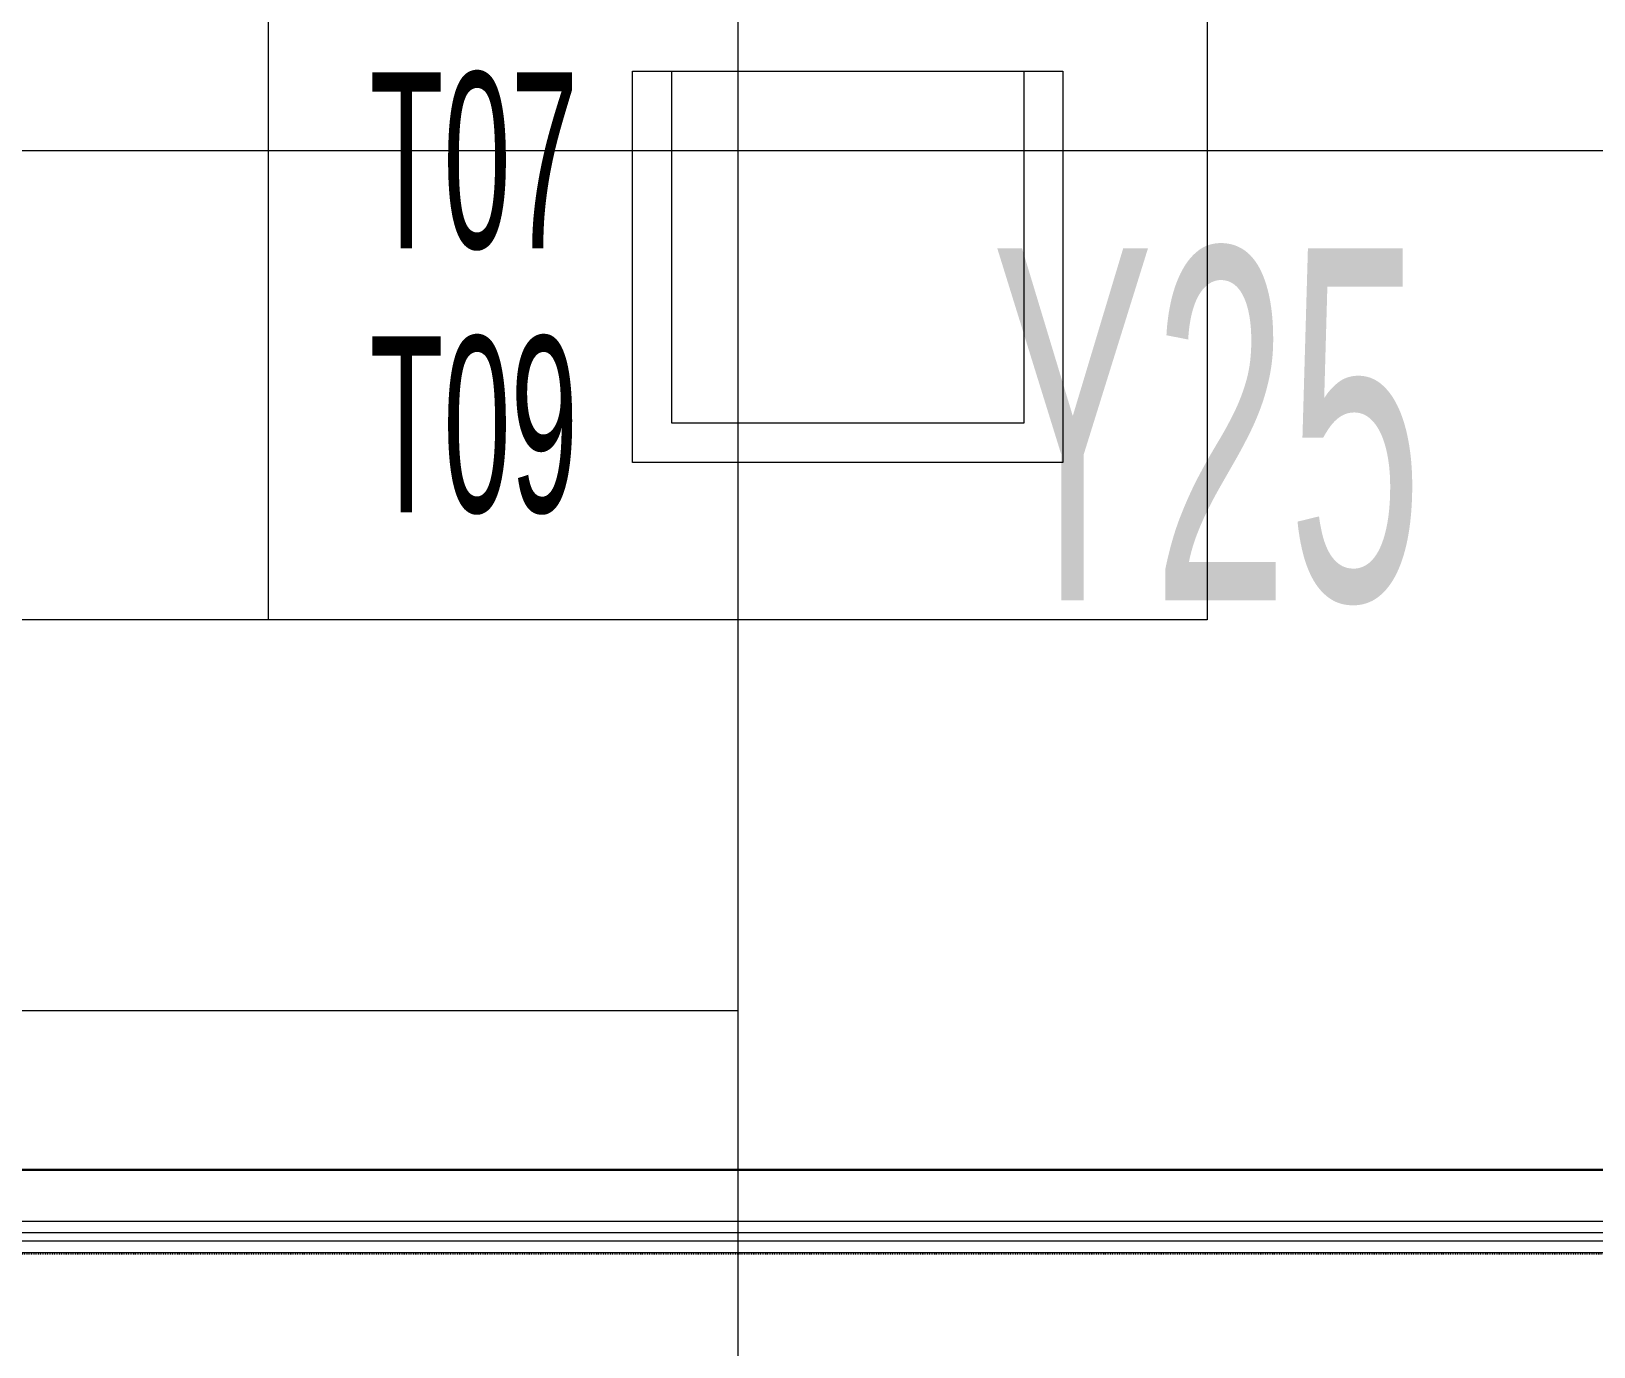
# Model space of a CAD drawing. Extents: x -9058 to 11890, y 0 to 6516.
# Drawn here: x 9515.7 to 9715.4, y 2309.3 to 2477.5 of the extents above; entities that cross this region are included whole.
import ezdxf
from ezdxf.enums import TextEntityAlignment as Align

# ---------------------------------------------------------------- set-up
doc = ezdxf.new("R2010")
doc.units = 0
doc.header["$MEASUREMENT"] = 0
doc.linetypes.add('DOT2', pattern=[0.125, 0, -0.125])
doc.linetypes.add('HIDDEN', pattern=[0.375, 0.25, -0.125])
doc.layers.get('0').update_dxf_attribs({"color": 9, "lineweight": 9})
for name, color, linetype, lineweight in [('05', 9, 'Continuous', 9), ('06D', 9, 'Continuous', 9), ('10', 9, 'Continuous', 9), ('15', 9, 'Continuous', 9), ('20', 9, 'DOT2', 9), ('21_mahal200', 9, 'Continuous', 9), ('21_mahal200 @ 10 (1)', 9, 'Continuous', 9), ('21_mahal200 @ 10 (2)', 9, 'Continuous', 9), ('21_mahal200 @ 20', 9, 'Continuous', 9), ('E-YAZI', 7, 'Continuous', 30)]:
    doc.layers.add(name, color=color, linetype=linetype, lineweight=lineweight)
doc.styles.add('Arial', font='arial.ttf', dxfattribs={"height": 2.5})
doc.styles.add('MuuM_TEXT-STANDART', font='ARIALN.TTF')

# ---------------------------------------------------------------- blocks, each defined once
blk = doc.blocks.new('*U809')
at = {"layer": '06D'}
for points in [[(-3.99, 673.03), (-3.99, 4.95)], [(0.01, 673.03), (0.01, 4.96)]]:
    blk.add_lwpolyline(points, dxfattribs=at)
at = {"layer": '15'}
for points in [[(-2.5, 676.03), (-2.5, 1.96)], [(-1.5, 1.96), (-1.5, 676.03)]]:
    blk.add_lwpolyline(points, dxfattribs=at)
blk = doc.blocks.new('p-porsche_mobilya')
blk.add_lwpolyline([(222.5, -60), (222.5, -10), (167.5, -10), (167.5, -60)], close=True)
blk.add_lwpolyline([(172.5, -10), (172.5, -55), (217.5, -55), (217.5, -10)])
blk = doc.blocks.new('0a_roomno2')
blk.add_lwpolyline([(30, -16), (0, -16), (0, 0), (30, 0)], close=True)
for points in [[(0, -5), (30, -5)], [(12, -5), (12, -16)], [(18, -5), (18, -16)], [(24, -5), (24, -16)], [(12, -10.5), (0, -10.5)]]:
    blk.add_lwpolyline(points)
at = {"style": 'Arial'}
blk.add_attdef('ODANO', (0, 1.505), '', height=3, dxfattribs=at)
blk.add_attdef('MEKANADI', text='', height=3, dxfattribs=at).set_placement((0.525, -4.75), align=Align.BOTTOM_LEFT)
at = {"style": 'MuuM_TEXT-STANDART', "width": 0.6}
for tag, p in [('YER01', (15, -7)), ('TAVAN01', (20.625, -7)), ('DUVAR01', (26.25, -7)), ('YER02', (15, -10.375)), ('TAVAN02', (20.625, -10.375)), ('DUVAR02', (26.25, -10.375)), ('YER03', (15, -13.75)), ('TAVAN03', (20.625, -13.75)), ('DUVAR03', (26.25, -13.75))]:
    blk.add_attdef(tag, text='', height=2.25, dxfattribs=at).set_placement(p, align=Align.MIDDLE_CENTER)
at = {"style": 'MuuM_TEXT-STANDART'}
blk.add_attdef('M2', text='', height=2.25, dxfattribs=at).set_placement((1.3231, -7.8046), align=Align.MIDDLE_LEFT)
at = {"style": 'MuuM_TEXT-STANDART', "width": 0.6}
blk.add_attdef('TEMIZTAVANYUKSEKLIGI', text='', height=2.25, dxfattribs=at).set_placement((2.7, -13.1619), align=Align.MIDDLE_LEFT)
blk = doc.blocks.new('*U1289')
at = {"layer": '21_mahal200 @ 10 (1)'}
ref = blk.add_blockref('0a_roomno2', (9366, 2562.2), dxfattribs=dict(at, xscale=10, yscale=10, zscale=10))
ref.add_attrib('TAVAN02', 'T07', dxfattribs={"layer": '0', "height": 22.5, "style": 'MuuM_TEXT-STANDART', "width": 0.6}).set_placement((9572.25, 2460.95), align=Align.MIDDLE_CENTER)
ref.add_attrib('TAVAN03', 'T09', dxfattribs={"layer": '0', "height": 22.5, "style": 'MuuM_TEXT-STANDART', "width": 0.6}).set_placement((9572.25, 2427.2), align=Align.MIDDLE_CENTER)
at = {"layer": '21_mahal200 @ 10 (2)'}
ref = blk.add_blockref('0a_roomno2', (9366, 2562.2), dxfattribs=dict(at, xscale=10, yscale=10, zscale=10))
ref.add_attrib('TAVAN02', 'T07', dxfattribs={"layer": '0', "height": 22.5, "style": 'MuuM_TEXT-STANDART', "width": 0.6}).set_placement((9572.25, 2460.95), align=Align.MIDDLE_CENTER)
ref.add_attrib('TAVAN03', 'T09', dxfattribs={"layer": '0', "height": 22.5, "style": 'MuuM_TEXT-STANDART', "width": 0.6}).set_placement((9572.25, 2427.2), align=Align.MIDDLE_CENTER)
at = {"layer": '21_mahal200 @ 20'}
ref = blk.add_blockref('0a_roomno2', (9366, 2562.2), dxfattribs=dict(at, xscale=20, yscale=20, zscale=20))
ref.add_attrib('YER01', 'Y25', dxfattribs={"layer": '0', "height": 45, "style": 'MuuM_TEXT-STANDART', "width": 0.6}).set_placement((9666, 2427.2), align=Align.MIDDLE_CENTER)

msp = doc.modelspace()

# ---------------------------------------------------------------- linework, layer by layer
at = {"layer": '20'}
msp.add_lwpolyline([(9827.86, 2321.12), (7716.92, 2321.12)], dxfattribs=at)
at = {"layer": 'E-YAZI', "color": 6}
msp.add_line((9328.48, 2331.9), (9826.7, 2331.9), dxfattribs=at)

# ---------------------------------------------------------------- block references
at = {"layer": '05', "transparency": 33554610, "xscale": -1}
msp.add_blockref('p-porsche_mobilya', (9815.06, 2482.33), dxfattribs=at)
at = {"layer": '10', "rotation": 90}
msp.add_blockref('*U809', (9833.06, 2325.32), dxfattribs=at)
at = {"layer": '21_mahal200', "color": 6, "linetype": 'HIDDEN'}
msp.add_blockref('*U1289', (0, 0), dxfattribs=at)

doc.saveas('drawing.dxf')
